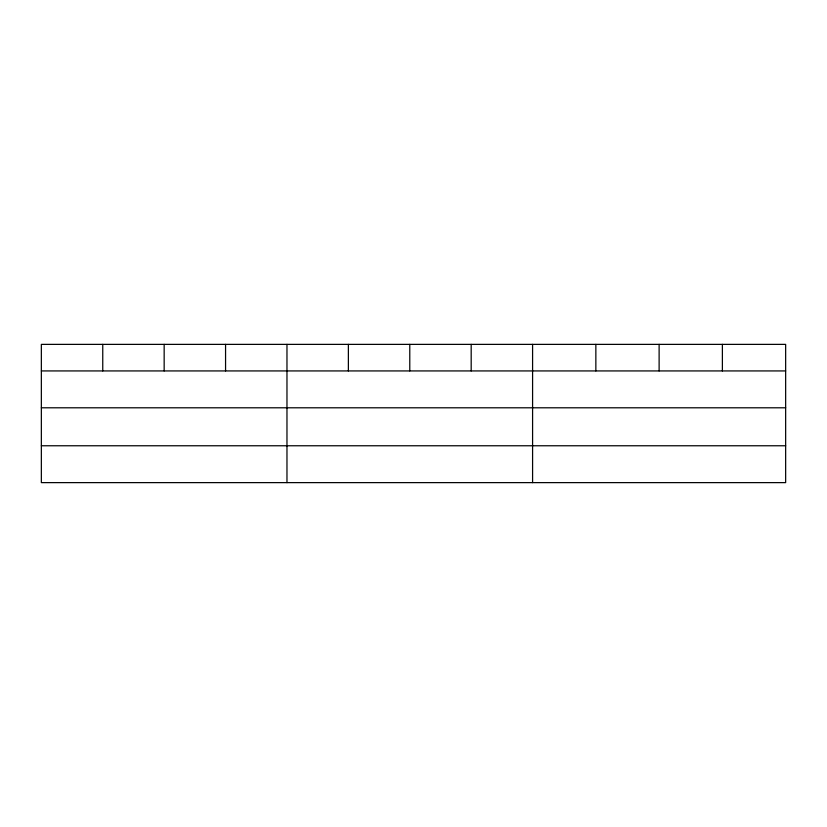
<?xml version="1.0" encoding="UTF-8"?>
<svg xmlns="http://www.w3.org/2000/svg" width="827" height="827" viewBox="0 0 827 827"><rect width="100%" height="100%" fill="white"/><g stroke="black" fill="none" stroke-linecap="round" stroke-linejoin="round"><path stroke-width="1.24" d="M785.65 407.794L785.65 344.373L41.35 344.373L41.35 482.627L785.65 482.627L785.65 407.794L41.35 407.794M41.35 370.93L785.65 370.93M41.35 445.763L785.65 445.763M722.384 344.373L722.384 370.93M659.119 344.373L659.119 370.93M595.853 344.373L595.853 370.93M532.588 344.373L532.588 482.627M471.183 344.373L471.183 370.93M409.778 344.373L409.778 370.93M348.374 344.373L348.374 370.93M286.969 344.373L286.969 482.627M225.564 344.373L225.564 370.93M164.16 344.373L164.16 370.93M102.755 344.373L102.755 370.93"/></g></svg>
